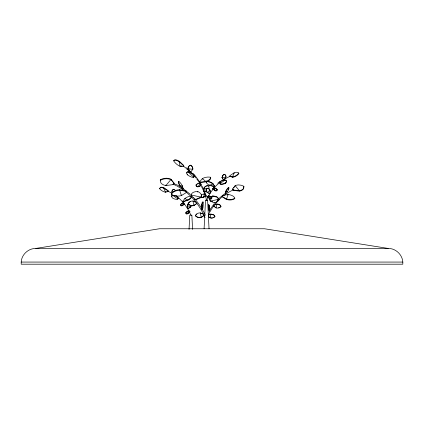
<?xml version="1.0" encoding="UTF-8"?>
<svg xmlns="http://www.w3.org/2000/svg" width="424" height="424" viewBox="0 0 424 424"><rect width="100%" height="100%" fill="white"/><g stroke="black" fill="none" stroke-linecap="round" stroke-linejoin="round"><path stroke-width="0.64" d="M191.203 205.735A3.36 3.127 -84.8 0 1 190.328 207.4L187.806 208.481L187.233 208.041L187.339 205.179L188.489 203.727M187.339 205.179L190.328 207.4L187.869 208.486L187.297 208.046L187.429 205.184L188.579 203.732M201.904 209.064L202.094 204.882A4.807 0.864 -88.4 0 1 203.144 202.105L202.762 202.094A4.807 0.864 -88.4 0 0 201.718 204.872L201.644 209.059L202.052 209.71L202.852 208.147A4.807 0.864 -88.4 0 0 203.144 202.105M189.04 229.426L189.756 215.154L191.871 215.154L192.586 229.426M204.087 228.753L204.707 216.426M204.803 214.48L205.513 200.208L207.612 200.208L209.037 228.753M225.844 180.507A5.613 2.205 -27.1 0 1 225.616 183.279A5.501 2.157 -27.1 0 1 220.575 184.255L220.146 184.011C218.959 180.576 222.584 180.348 225.065 180.004L225.255 180.38M209.011 205.433L208.454 204.856L208.401 206.334A4.176 0.747 88.1 0 0 208.624 209.377L209.626 211.327L208.937 209.371A4.176 0.747 88.1 0 1 208.719 206.324C209.106 201.257 210.267 210.998 209.742 210.786M222.16 196.752L222.181 196.429L226.496 199.042L229.124 199.508A6.811 3.874 5.5 0 0 234.801 198.135L234.763 198.596A6.811 3.874 5.5 0 1 229.087 199.974L226.458 199.503L222.16 196.752L222.457 195.856M222.038 177.37L222.849 175.298A3.169 2.629 -22.9 0 1 224.413 174.301L224.9 174.571A3.297 2.735 -22.9 0 1 225.732 177.46L223.957 179.569L223.225 179.553L222.038 177.37L223.225 179.553M188.155 203.706A4.807 3.694 4.4 0 0 193.916 205.38L196.985 203.329L193.901 205.624A4.807 3.694 4.4 0 1 188.139 203.949L188.155 203.706A4.807 3.694 4.4 0 1 192.978 201.002L196.254 202.253M193.901 205.624L192.978 201.002L195.146 202.036M195.512 215.604A4.807 3.694 4.4 0 0 201.273 217.279L204.342 215.228L201.252 217.528A4.807 3.694 4.4 0 1 195.491 215.853L195.512 215.604A4.807 3.694 4.4 0 1 200.329 212.906L203.61 214.152M201.252 217.528L200.329 212.906L202.502 213.94M226.458 199.503L228.011 194.537A6.97 3.964 5.5 0 1 234.79 198.13M227.98 194.998L228.011 194.537L222.483 195.538M220.13 181.53L220.146 184.011M194.102 174.932L193.143 173.776L188.685 171.72L188.383 172.128A6.673 2.168 36.3 0 0 187.429 174.815A6.673 2.168 36.3 0 0 193.726 177.274L194.113 175.833M173.326 184.048L173.389 184.313A69.472 58.756 -89.9 0 1 176.32 185.707M206.181 181.467L206.61 183.03A5.66 2.359 22.9 0 0 209.551 185.32L214.12 186.751L214.761 186.475L212.933 183.534A5.66 2.359 22.9 0 0 209.186 181.594L206.329 181.085L206.181 181.467L209.037 181.976A5.66 2.359 22.9 0 1 212.784 183.915L214.761 186.475M21.2 262.069C21.566 254.623 28.339 248.31 35.791 248.443L388.209 248.443C396.445 248.252 403.621 256.001 402.8 264.2L21.2 264.2L21.2 262.069L402.8 262.069M232.548 189.009L233.327 190.297L239.274 191.134A6.795 4.394 8.8 0 0 243.646 188.447L243.864 186.284L241.463 185.293L238.802 184.933A6.795 4.394 8.8 0 0 235.198 185.68L232.548 189.009L233.364 190L239.332 190.705A6.795 4.394 8.8 0 0 243.705 188.018L243.864 186.284M233.327 190.297L233.364 190M239.274 191.134L239.332 190.705L235.198 185.68L233.64 187.933M183.491 202.603L182.108 203.213A3.328 1.473 -45.2 0 0 180.703 204.463L180.645 204.866A3.154 1.399 -45.2 0 0 181.705 205.698L184.456 204.273L181.864 205.863A3.154 1.399 -45.2 0 1 180.804 205.031L180.863 204.628A3.328 1.473 -45.2 0 1 182.272 203.377L182.76 203.091M189.04 210.664L187.291 211.295A3.328 1.473 -45.2 0 0 185.882 212.541L185.823 212.943A3.154 1.399 -45.2 0 0 186.883 213.776L189.523 212.239C190.864 210.712 187.986 214.274 187.042 213.945A3.154 1.399 -45.2 0 1 185.982 213.113M168.132 191.012L167.968 190.498L163.956 187.816A5.486 2.401 33 0 0 160.738 187.291L159.493 188.654L160.966 190.047A5.475 2.396 33 0 0 165.503 192.215L168.169 191.537L167.819 190.736L163.733 188.166A5.486 2.401 33 0 0 160.521 187.641L159.493 188.654M191.192 195.554L191.282 194.998A8.284 4.304 9.4 0 1 197.801 191.494A8.284 4.304 9.4 0 1 200.891 197.123L200.801 197.679L195.846 199.715L194.579 199.434M195.846 199.715L195.909 199.328L200.891 197.123L191.282 194.998L193.328 197.929M197.706 192.051L197.801 191.494M213.59 206.106C213.961 203.796 218.01 203.483 219.749 204.792A4.134 3.201 -4 0 1 220.915 206.345L220.459 207.05A3.917 3.032 -4 0 1 216.908 208.083L216.155 207.94L213.574 205.963M206.594 190.821L204.183 191.489L203.605 190.885L204.299 187.594A3.869 3.482 -67.5 0 1 208.624 185.966L208.751 186.019A3.869 3.482 -67.5 0 1 208.672 188.934M206.711 190.869L204.267 191.526L203.695 190.922L204.421 187.641A3.869 3.482 -67.5 0 1 208.751 186.019M228.886 187.631A3.933 1.187 -57.3 0 0 227.556 188.86L225.886 191.436L225.059 193.975L225.626 191.266L227.301 188.691A3.933 1.187 -57.3 0 1 228.626 187.456L228.934 187.964A4.097 1.235 -57.3 0 1 227.497 191.547L226.225 193.015M173.612 189.247L173.103 189.517A3.297 2.777 17.6 0 0 172.144 192.406L172.102 192.549A3.297 2.777 17.6 0 1 173.061 189.661L173.612 189.247A3.169 2.666 17.6 0 1 175.154 190.244L175.51 190.715M229.771 176.352L230.057 175.552L234.064 172.87A5.486 2.571 -31.4 0 1 237.451 172.345L238.431 172.902L238.866 173.702L237.445 175.101A5.475 2.565 -31.4 0 1 232.834 177.269L229.771 176.352L232.628 176.919A5.475 2.565 -31.4 0 0 237.239 174.757L238.659 173.358L238.866 173.702M191.468 196.492L190.869 197.595A5.66 2.226 -24.4 0 1 187.795 199.884L183.338 201.437L182.771 201.156L184.928 198.48A5.66 2.226 -24.4 0 1 188.712 196.54L190.636 196.089M191.627 196.874L191.028 197.976A5.66 2.226 -24.4 0 1 187.959 200.266L183.449 201.697L182.882 201.421M209.7 184.938L209.551 185.32L212.784 183.915L212.933 183.534M214.12 186.751L214.221 186.491L211.396 185.521M233.094 190.005L232.755 189.422L233.094 190.005A56.795 48.034 89.9 0 0 225.144 194.531M207.341 188.245L206.668 188.32L206.276 189.507A3.36 3.042 85.5 0 0 207.177 192.454L209.647 193.535L207.177 192.454M207.675 197.701L206.504 200.276L207.484 200.006L207.071 200.181M177.894 197.531L178.122 198.58L177.561 199.201A5.501 2.009 28.4 0 1 172.738 198.225A5.613 2.046 28.4 0 1 172.69 195.321L172.891 194.95A5.613 2.046 28.4 0 0 172.017 196.657M183.682 166.007L183.719 165.736L183.581 166.144M168.084 191.15L167.867 191.33L168.143 190.901M183.576 203.085L182.293 205.746M184.456 204.273L184.689 203.562M188.754 211.163L187.472 213.828L188.049 212.827M163.956 187.816L163.733 188.166L165.498 192.215L165.72 191.865M210.071 209.578L214.157 203.732M217.3 200.34L217.941 199.386M210.315 197.817A7.028 3.721 -9.2 0 0 210.293 200.658L210.373 201.135L214.502 202.911L216.081 202.566L218.344 199.386L218.265 198.914A7.028 3.721 -9.2 0 0 216.298 196.508L212.827 195.872L210.945 197.107M192.491 167.453A3.869 3.318 36.1 0 1 192.692 169.489L192.788 169.362A3.869 3.318 36.1 0 0 190.599 165.159L190.503 165.286A3.869 3.318 36.1 0 0 188.293 168.869L190.063 171.63L190.938 171.757M188.293 168.869L188.388 168.736A3.869 3.318 36.1 0 1 190.599 165.159M190.063 171.63L191.001 171.667L192.788 169.362L188.388 168.736L190.132 171.545M187.429 174.815L187.726 174.407M192.936 174.057L193.996 175.075L193.726 177.274L188.383 172.128L192.936 174.057L193.143 173.776M200.033 183.804L198.019 186.841C199.953 186.205 202.9 185.405 200.393 183.332L201.024 184.387M201.146 197.038A3.869 2.062 -34.6 0 0 202.555 197.377L206.128 195.809L205.629 196.46L202.704 197.589A3.869 2.062 -34.6 0 1 201.029 196.948M173.506 183.682L173.994 183.099L170.777 179.129A8.284 5.305 -8.2 0 0 160.346 179.76A8.284 5.305 -8.2 0 0 160.293 180.809M173.994 183.099L173.072 184.615L165.917 185.553A8.284 5.305 -8.2 0 1 160.42 180.264L160.346 179.76M173.649 160.823A6.673 2.703 40.2 0 1 179.14 161.761L183.449 165.62L183.64 166.521L180.083 166.309A6.673 2.703 40.2 0 1 173.649 160.823L173.967 160.447A6.673 2.703 40.2 0 1 179.453 161.39L183.666 165.365L183.857 166.266M179.453 161.39L179.14 161.761L180.083 166.309L180.396 165.938M212.784 188.733L213.871 187.636L215.726 188.267A3.328 1.611 43.9 0 1 217.141 189.517L217.173 189.92A3.154 1.526 43.9 0 1 215.943 190.752L215.334 190.8L213.102 189.327L212.784 188.733L213.871 187.636M213.102 189.327L212.885 188.616M210.156 198.713L207.771 197.409L207.453 196.816L208.539 195.718L210.394 196.349A3.328 1.611 43.9 0 1 211.815 197.595L211.841 197.997A3.154 1.526 43.9 0 1 211.014 198.851M208.539 195.718L207.453 196.816M207.771 197.409L209.7 198.432M216.993 189.682A3.328 1.611 43.9 0 0 215.572 188.431L213.717 187.806L215.334 190.8L215.79 190.917A3.154 1.526 43.9 0 0 217.019 190.084L217.141 189.517M210.458 198.999A3.154 1.526 43.9 0 0 211.687 198.167L211.815 197.595M202.428 179.055L202.328 178.599L205.831 181.456L205.937 181.917L200.25 182.484L199.556 181.917L202.328 178.599A6.673 3.185 -12.6 0 1 210.622 177.285L210.728 177.746A6.673 3.185 -12.6 0 1 208.216 180.963M220.915 206.34L220.443 206.843A3.917 3.032 -4 0 1 219.855 207.262M208.221 215.053L210.855 214.041L213.712 214.82A4.134 3.201 -4 0 1 214.883 216.373L214.406 216.871A3.917 3.032 -4 0 1 213.15 217.613M214.883 216.373L214.427 217.077A3.917 3.032 -4 0 1 210.876 218.111L208.582 216.871M217.136 201.813L219.51 199.37M217.242 201.76L219.616 199.317M218.885 198.543L224.089 194.171M217.745 183.232L219.982 181.387M178.122 198.58L177.762 198.829A5.501 2.009 28.4 0 1 177.227 198.957M178.393 181.541L178.7 181.339A4.807 1.426 56.7 0 1 182.347 185.866L183.263 188.913L182.67 189.067L180.099 186.157A4.807 1.426 56.7 0 1 178.393 181.541A4.807 1.426 56.7 0 1 178.896 181.907M180.099 186.157L182.347 185.866L182.039 186.067L182.649 187.858M191.41 215.164L191.028 215.164M186.576 192.364L181.419 195.591A8.284 4.664 -4.9 0 1 171.413 194.431L171.37 193.885A8.284 4.664 -4.9 0 1 179.506 189.682L186.173 190.922L186.205 191.298L179.553 190.228A8.284 4.664 -4.9 0 0 171.413 194.431M187.45 211.459L187.938 211.168M212.906 196.344L210.394 198.289A7.028 3.721 -9.2 0 0 210.373 201.135L218.344 199.386A7.028 3.721 -9.2 0 0 216.378 196.98L212.906 196.344L212.827 195.872M213.738 205.37L216.908 204.22L219.764 204.999A4.134 3.201 -4 0 1 220.931 206.552M208.232 215.207L210.876 214.247L213.733 215.026A4.134 3.201 -4 0 1 214.899 216.579M200.838 185.564L197.87 186.624A3.869 2.062 -34.6 0 1 196.158 184.636A3.869 2.062 -34.6 0 1 199.916 183.221M188.404 210.961L188.834 210.85M166.759 191.643L167.798 191.415M173.639 183.587L177.396 185.076L180.868 187.053M35.791 248.443L159.493 228.753L264.507 228.753L388.209 248.443M199.487 181.599L200.181 182.166L205.831 181.456A6.673 3.185 -12.6 0 0 210.622 177.285M206.668 188.32L206.387 189.502A3.36 3.042 85.5 0 0 207.288 192.448L210.103 190.233L208.979 188.781L207.802 188.309M209.991 190.238C210.124 197.213 210.988 189.841 208.868 188.786M183.65 202.767L183.862 202.582M208.454 204.856L208.767 204.85M208.735 209.986L209.048 209.981L209.657 207.235L209.345 207.241L209.249 206.541M224.884 193.858L225.383 193.996M180.974 165.991L182.124 166.102M207.235 188.251L208.465 188.484M205.847 200.022L206.271 200.361M208.566 216.701L210.861 217.904A3.917 3.032 -4 0 0 212.408 217.83M194.643 199.047L195.909 199.328M173.389 184.313L173.755 183.587M230.025 175.912L230.015 176.262M204.299 187.594L206.493 189.83M211.475 201.209L212.663 201.76M224.466 174.444L224.959 174.714A3.297 2.735 -22.9 0 1 225.791 177.598L222.097 177.513L222.907 175.435A3.169 2.629 -22.9 0 1 224.466 174.439L224.413 174.301M213.208 189.21L215.032 190.35M182.304 188.012L190.535 194.51M227.238 191.378L227.497 191.547L225.626 191.266M214.088 206.318L216.155 207.94L216.892 204.008M186.671 167.581L188.484 169.043M186.046 168.386L188.717 170.543M238.224 172.907L238.638 173.246M185.882 212.541L186.046 212.71A3.328 1.473 -45.2 0 1 186.958 211.825M193.508 197.515C198.353 202.783 202.333 208.815 205.407 215.275M174.047 183.444L170.777 179.129M194.399 174.709L200.716 183.311M182.882 188.929L180.407 185.956A4.807 1.426 56.7 0 1 178.7 181.339M189.205 210.829L189.978 211.762M196.158 184.636L196.307 184.848A3.869 2.062 -34.6 0 1 196.916 184.403M202.704 197.589L205.078 194.086A3.869 2.062 -34.6 0 0 201.458 194.939M234.271 173.22L234.064 172.87L232.628 176.919L232.834 177.269M206.419 182.076L206.758 182.649M210.002 198.883L208.385 195.883L210.24 196.513A3.328 1.611 43.9 0 1 211.661 197.764M225.436 182.903A5.501 2.157 -27.1 0 1 220.385 183.878L219.955 183.634L225.065 180.004A5.613 2.205 -27.1 0 1 225.43 182.903L225.621 183.279M202.465 186.454L206.541 196.513M205.041 217.533L204.304 215.827A69.472 58.756 -89.9 0 0 185.421 191.569M187.959 200.266L184.928 198.48L185.087 198.861M206.318 199.185L205.682 196.816A55.963 51.717 89.9 0 0 203.462 190.652M202.094 206.504L201.718 204.872L202.094 204.882L202.852 208.147L202.476 208.136A4.807 0.864 -88.4 0 0 202.603 207.421M200.181 182.166L200.25 182.484M216.028 202.269L216.081 202.566M214.443 202.582L214.502 202.911M228.626 187.456L228.679 187.79A4.097 1.235 -57.3 0 1 228.637 188.235M173.018 184.27L173.072 184.615M165.842 185.044L165.917 185.553L170.846 179.633A8.284 5.305 -8.2 0 0 160.42 180.264M181.371 195.045L181.419 195.591L179.506 189.682M210.855 214.041L210.103 217.761M167.946 191.282A45.75 41.07 89.9 0 1 171.402 192.941M176.066 195.909A45.75 41.07 89.9 0 1 190.683 214.825M208.513 196.127A45.654 42.193 -89.9 0 1 213.399 188.807M214.147 187.917A45.654 42.193 -89.9 0 1 220.385 181.986M221.291 181.297A45.654 42.193 -89.9 0 1 230.11 176.347M183.428 166.272A55.963 51.717 89.9 0 1 185.76 167.909M187.122 168.959A55.963 51.717 89.9 0 1 188.887 170.427M189.745 171.19A55.963 51.717 89.9 0 1 191.415 172.775M192.629 174.02A55.963 51.717 89.9 0 1 193.8 175.303M194.187 175.737A55.963 51.717 89.9 0 1 196.031 177.985M196.741 178.912A55.963 51.717 89.9 0 1 198.098 180.82M198.427 181.308A55.963 51.717 89.9 0 1 203.228 190.106M176.898 186.009A69.472 58.756 -89.9 0 1 184.514 190.869M208.364 214.873A56.795 48.034 89.9 0 1 213.86 205.746M215.281 203.907A56.795 48.034 89.9 0 1 217.915 200.875M219.505 199.259A56.795 48.034 89.9 0 1 221.996 196.99M223.724 195.586A56.795 48.034 89.9 0 1 224.609 194.918M203.573 194.277A3.869 2.062 -34.6 0 1 204.193 194.181M191.107 205.73A3.36 3.127 -84.8 0 1 190.233 207.394M228.51 188.77A4.097 1.235 -57.3 0 1 228.292 189.38M201.225 195.226A8.284 4.304 9.4 0 1 200.801 197.679M198.019 186.841A3.869 2.062 -34.6 0 1 196.19 185.357M197.568 184.027A3.869 2.062 -34.6 0 1 198.231 183.73M173.57 189.39A3.169 2.666 17.6 0 1 174.142 189.634M191.139 165.699A3.869 3.318 36.1 0 1 192.152 166.802M195.491 215.853A4.807 3.694 4.4 0 1 196.884 214.041M219.182 207.585A3.917 3.032 -4 0 1 218.445 207.797M208.767 188.155A3.869 3.482 -67.5 0 1 208.544 188.881M194.028 176.866A6.673 2.168 36.3 0 1 193.482 176.972M186.984 172.992A6.673 2.168 36.3 0 1 188.685 171.72M188.139 203.949A4.807 3.694 4.4 0 1 190.275 201.723M176.495 196.015L172.69 195.326L177.926 198.957L177.534 196.736L176.495 196.015"/></g></svg>
